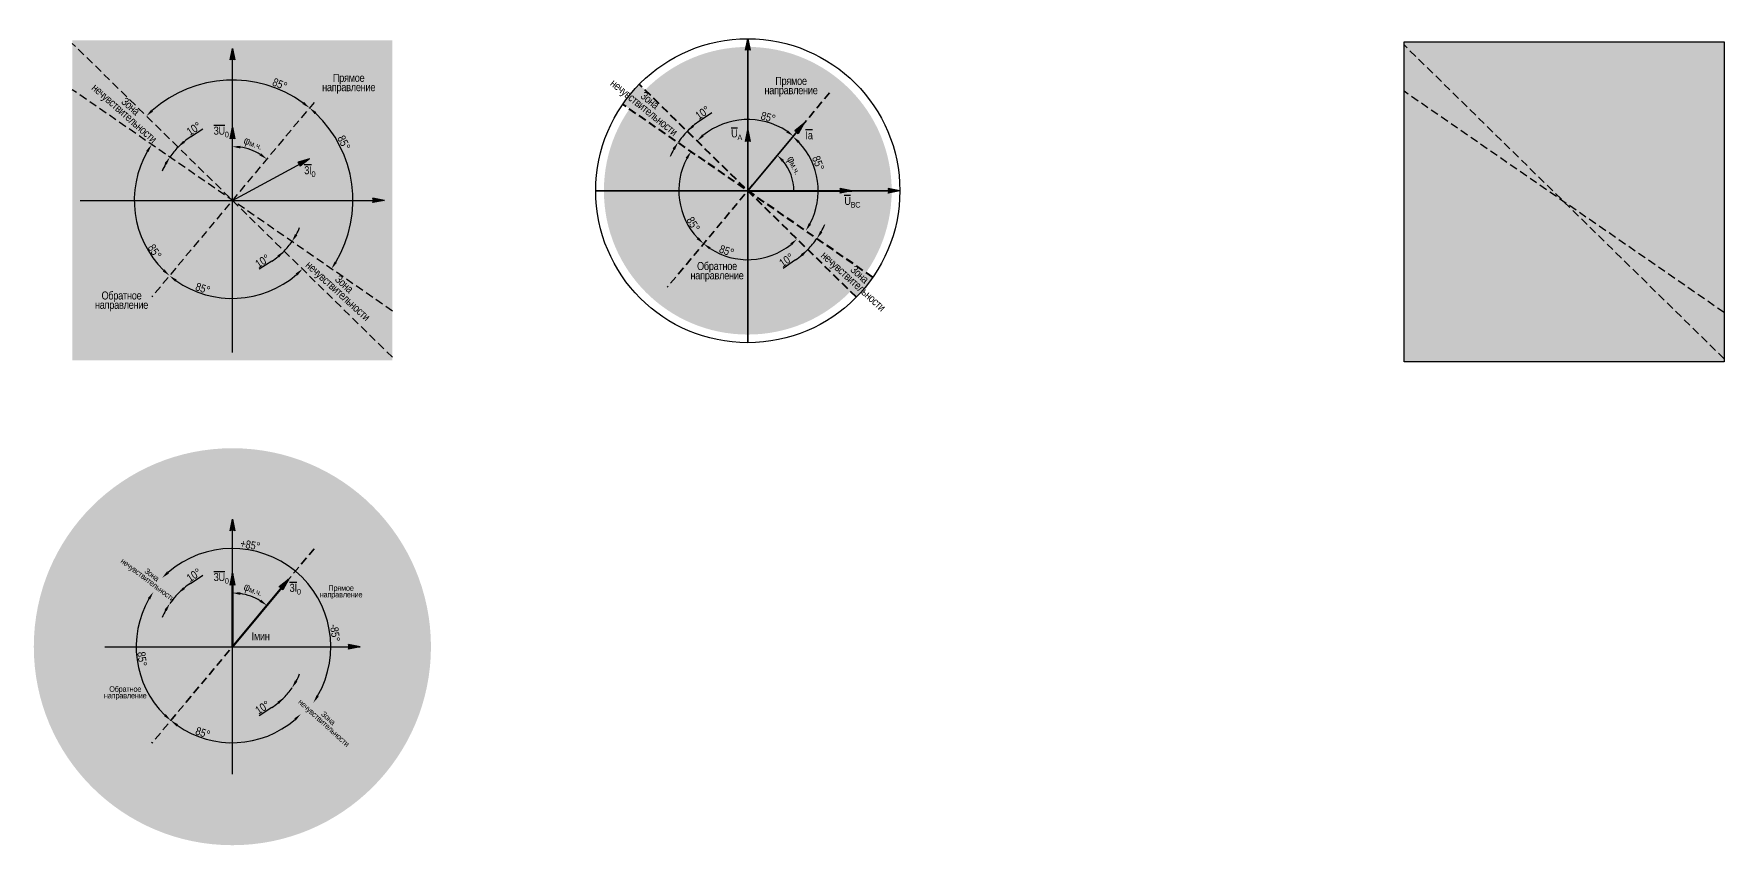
# Model space of a CAD drawing. Header units: millimetres. Extents: x -57 to 2715, y -449 to 291.
# Drawn here: x 1659 to 2715, y -449 to 58 of the extents above; entities that cross this region are included whole.
import ezdxf

# ---------------------------------------------------------------- set-up
doc = ezdxf.new("R2010")
doc.units = ezdxf.units.MM
doc.linetypes.add('штриховая2', pattern=[0.375, 0.25, -0.125])
doc.layers.add('TEXT', color=7, linetype='Continuous', lineweight=25)
doc.styles.add('2.5_Gost_RD', font='ARIALN.TTF', dxfattribs={"height": 2.5})
doc.styles.add('3.5_Gost_RD', font='ARIALN.TTF', dxfattribs={"height": 3.5})
doc.styles.add('5.0_Gost_RD', font='ARIALN.TTF', dxfattribs={"height": 5})
doc.dimstyles.new('Gost_RD_1-1000', dxfattribs={"dimtxt": 2.5, "dimasz": 2.5, "dimexe": 1.25, "dimexo": 0, "dimtad": 1, "dimdec": 0, "dimlfac": 1000, "dimtxsty": '2.5_Gost_RD', "dimblk": 'OBLIQUE', "dimcen": 2.5, "dimadec": 0, "dimazin": 0, "dimtfac": 1, "dimtdec": 0, "dimtmove": 0, "dimatfit": 3, "dimfxl": 1, "dimarcsym": 0})

# ---------------------------------------------------------------- blocks, each defined once
blk = doc.blocks.new('*D96')
at = {"color": 0, "lineweight": -2, "ltscale": 100, "transparency": 16777216}
blk.add_arc((1783, -46), 75.2, 53.9767, 131.7416, dxfattribs=at)
at = {"color": 0, "ltscale": 100, "transparency": 16777216}
for points in [[(1733.5, 9.5), (1732.3, 10.7), (1729.3, 6.7)], [(1827.8, 15.5), (1826.7, 14.2), (1831.2, 11.8)]]:
    blk.add_solid(points, dxfattribs=at)
at = {"layer": 'Defpoints', "color": 0, "ltscale": 100, "transparency": 16777216}
for p in [(1683, 52.1), (1760.9, 25.9), (1834.1, 15.2), (1732.7, -106.3), (1883, -144.1)]:
    blk.add_point(p, dxfattribs=at)
at = {"color": 0, "ltscale": 100, "transparency": 16777216, "insert": (1812.7, 26.6), "char_height": 5, "attachment_point": 5, "rotation": 337.7838, "style": '5.0_Gost_RD'}
blk.add_mtext('85°', dxfattribs=at)
blk = doc.blocks.new('*D97')
at = {"color": 0, "lineweight": -2, "ltscale": 100, "transparency": 16777216}
blk.add_arc((1783, -46), 75.3, 329.1335, 46.3642, dxfattribs=at)
at = {"color": 0, "ltscale": 100, "transparency": 16777216}
for points in [[(1834.4, 7.9), (1835.5, 9.1), (1831.2, 11.8)], [(1848.3, -85.1), (1846.9, -84.2), (1844.9, -88.8)]]:
    blk.add_solid(points, dxfattribs=at)
at = {"layer": 'Defpoints', "color": 0, "ltscale": 100, "transparency": 16777216}
for p in [(1683, 23.2), (1834.1, 15.2), (1857.8, -54.4), (1732.7, -106.3), (1883, -115.2)]:
    blk.add_point(p, dxfattribs=at)
at = {"color": 0, "ltscale": 100, "transparency": 16777216, "insert": (1852.7, -10), "char_height": 5, "attachment_point": 5, "rotation": 297.3291, "style": '5.0_Gost_RD'}
blk.add_mtext('85°', dxfattribs=at)
blk = doc.blocks.new('*D98')
at = {"color": 0, "lineweight": -2, "ltscale": 100, "transparency": 16777216}
blk.add_line((1807.6, -84), (1799.7, -89.1), dxfattribs=at)
for start, end in [(331.6594, 337.9898), (315.5498, 325.329), (302.8695, 315.5498), (302.889, 309.2194)]:
    blk.add_arc((1783, -46), 45.3, start, end, dxfattribs=at)
at = {"color": 0, "ltscale": 100, "transparency": 16777216}
for points in [[(1823.6, -67.9), (1822.1, -67.1), (1820.2, -71.8)], [(1811.1, -80.5), (1812.2, -81.7), (1815.3, -77.7)]]:
    blk.add_solid(points, dxfattribs=at)
at = {"layer": 'Defpoints', "color": 0, "ltscale": 100, "transparency": 16777216}
for p in [(1683, 52.1), (1683, 23.2), (1818.7, -73.8), (1883, -115.2), (1883, -144.1)]:
    blk.add_point(p, dxfattribs=at)
at = {"color": 0, "ltscale": 100, "transparency": 16777216, "insert": (1801.9, -83.9), "char_height": 5, "attachment_point": 5, "rotation": 32.8695, "style": '5.0_Gost_RD'}
blk.add_mtext('10°', dxfattribs=at)
blk = doc.blocks.new('*D99')
at = {"color": 0, "lineweight": -2, "ltscale": 100, "transparency": 16777216}
blk.add_line((1756.8, -6.4), (1764.6, -1.2), dxfattribs=at)
for start, end in [(123.4617, 135.5498), (123.4785, 129.5141), (135.5498, 145.329), (151.3646, 157.4003)]:
    blk.add_arc((1783, -46), 47.5, start, end, dxfattribs=at)
at = {"color": 0, "ltscale": 100, "transparency": 16777216}
for points in [[(1753.3, -10), (1752.2, -8.8), (1749.1, -12.7)], [(1740.6, -22.8), (1742, -23.7), (1743.9, -19)]]:
    blk.add_solid(points, dxfattribs=at)
at = {"layer": 'Defpoints', "color": 0, "ltscale": 100, "transparency": 16777216}
for p in [(1683, 52.1), (1683, 23.2), (1745.5, -16.8), (1883, -115.2), (1883, -144.1)]:
    blk.add_point(p, dxfattribs=at)
at = {"color": 0, "ltscale": 100, "transparency": 16777216, "insert": (1759, -1.2), "char_height": 5, "attachment_point": 5, "rotation": 33.4617, "style": '5.0_Gost_RD'}
blk.add_mtext('10°', dxfattribs=at)
blk = doc.blocks.new('*D100')
at = {"color": 0, "lineweight": -2, "ltscale": 100, "transparency": 16777216}
blk.add_arc((1783, -46), 61.3, 150.0013, 225.4963, dxfattribs=at)
at = {"color": 0, "ltscale": 100, "transparency": 16777216}
for points in [[(1729.2, -14.9), (1730.6, -15.8), (1732.6, -11.1)], [(1740.6, -89.1), (1739.5, -90.4), (1743.7, -93.1)]]:
    blk.add_solid(points, dxfattribs=at)
at = {"layer": 'Defpoints', "color": 0, "ltscale": 100, "transparency": 16777216}
for p in [(1683, 23.2), (1834.1, 15.2), (1722.1, -39.2), (1732.7, -106.3), (1883, -115.2)]:
    blk.add_point(p, dxfattribs=at)
at = {"color": 0, "ltscale": 100, "transparency": 16777216, "insert": (1734.5, -78), "char_height": 5, "attachment_point": 5, "rotation": 303.4223, "style": '5.0_Gost_RD'}
blk.add_mtext('85°', dxfattribs=at)
blk = doc.blocks.new('*D101')
at = {"color": 0, "lineweight": -2, "ltscale": 100, "transparency": 16777216}
blk.add_arc((1783, -46), 61.3, 234.8439, 310.8745, dxfattribs=at)
at = {"color": 0, "ltscale": 100, "transparency": 16777216}
for points in [[(1747.2, -96.8), (1748.2, -95.5), (1743.7, -93.1)], [(1822.5, -91.7), (1823.7, -93), (1826.8, -88.9)]]:
    blk.add_solid(points, dxfattribs=at)
at = {"layer": 'Defpoints', "color": 0, "ltscale": 100, "transparency": 16777216}
for p in [(1683, 52.1), (1834.1, 15.2), (1801, -104.6), (1732.7, -106.3), (1883, -144.1)]:
    blk.add_point(p, dxfattribs=at)
at = {"color": 0, "ltscale": 100, "transparency": 16777216, "insert": (1764.6, -101.1), "char_height": 5, "attachment_point": 5, "rotation": 341.5612, "style": '5.0_Gost_RD'}
blk.add_mtext('85°', dxfattribs=at)
blk = doc.blocks.new('*D102')
at = {"color": 0, "lineweight": -2, "ltscale": 100, "transparency": 16777216}
blk.add_arc((1783, -46), 33.6, 58.6932, 81.4754, dxfattribs=at)
at = {"color": 0, "ltscale": 100, "transparency": 16777216}
for points in [[(1787.9, -13.6), (1788, -11.9), (1783, -12.4)], [(1801, -16.6), (1800, -17.9), (1804.5, -20.2)]]:
    blk.add_solid(points, dxfattribs=at)
at = {"layer": 'Defpoints', "color": 0, "ltscale": 100, "transparency": 16777216}
for p in [(1834.1, 15.2), (1783, -0.3), (1798, -15.9), (1783, -46), (1732.7, -106.3)]:
    blk.add_point(p, dxfattribs=at)
at = {"color": 0, "ltscale": 100, "transparency": 16777216, "insert": (1795.8, -10.8), "char_height": 5, "attachment_point": 5, "rotation": 340.0843, "style": '5.0_Gost_RD'}
blk.add_mtext('φ{\\H0.7x;\\S^ м.ч.;}', dxfattribs=at)
blk = doc.blocks.new('*D110')
at = {"color": 0, "lineweight": -2, "ltscale": 100, "transparency": 16777216}
blk.add_arc((2105, -40), 28.8, 360, 40.2167, dxfattribs=at)
at = {"color": 0, "ltscale": 100, "transparency": 16777216}
blk.add_solid([(2126.4, -22), (2127.6, -20.8), (2123.5, -17.9)], dxfattribs=at)
at = {"layer": 'Defpoints', "color": 0, "ltscale": 100, "transparency": 16777216}
for p in [(2156.1, 21.2), (2010, -40), (2132.6, -31.7), (2195, -40), (2054.7, -100.3)]:
    blk.add_point(p, dxfattribs=at)
at = {"color": 0, "lineweight": 50, "ltscale": 100, "transparency": 16777216, "insert": (2133.6, -24.3), "char_height": 5, "width": 3.312, "attachment_point": 5, "rotation": 298.6806, "style": '5.0_Gost_RD'}
blk.add_mtext('φ{\\H0.7x;\\S^ м.ч.;}', dxfattribs=at)
blk = doc.blocks.new('_None')
blk = doc.blocks.new('*D111')
at = {"color": 0, "lineweight": -2, "ltscale": 100, "transparency": 16777216}
blk.add_arc((2105, -40), 44.5, 56.6153, 129.1031, dxfattribs=at)
at = {"color": 0, "ltscale": 100, "transparency": 16777216}
for points in [[(2077.5, -6.1), (2076.4, -4.9), (2073.3, -8.9)], [(2130, -2.2), (2129, -3.5), (2133.5, -5.9)]]:
    blk.add_solid(points, dxfattribs=at)
at = {"layer": 'Defpoints', "color": 0, "ltscale": 100, "transparency": 16777216}
for p in [(2005, 58.1), (2156.1, 21.2), (2091.9, 2.5), (2054.7, -100.3), (2205, -138.1)]:
    blk.add_point(p, dxfattribs=at)
at = {"color": 0, "ltscale": 100, "transparency": 16777216, "insert": (2117.8, 5.9), "char_height": 5, "attachment_point": 5, "rotation": 344.3858, "style": '5.0_Gost_RD'}
blk.add_mtext('85°', dxfattribs=at)
blk = doc.blocks.new('*D112')
at = {"color": 0, "lineweight": -2, "ltscale": 100, "transparency": 16777216}
blk.add_arc((2105, -40), 44, 331.8417, 43.6559, dxfattribs=at)
at = {"color": 0, "ltscale": 100, "transparency": 16777216}
for points in [[(2136.3, -10.2), (2137.4, -9), (2133.2, -6.2)], [(2144.5, -61.2), (2143.1, -60.3), (2141.2, -65)]]:
    blk.add_solid(points, dxfattribs=at)
at = {"layer": 'Defpoints', "color": 0, "ltscale": 100, "transparency": 16777216}
for p in [(2005, 29.2), (2156.1, 21.2), (2148.7, -44.9), (2054.7, -100.3), (2205, -109.2)]:
    blk.add_point(p, dxfattribs=at)
at = {"color": 0, "ltscale": 100, "transparency": 16777216, "insert": (2149, -22.8), "char_height": 5, "attachment_point": 5, "rotation": 291.3179, "style": '5.0_Gost_RD'}
blk.add_mtext('85°', dxfattribs=at)
blk = doc.blocks.new('*D113')
at = {"color": 0, "lineweight": -2, "ltscale": 100, "transparency": 16777216}
blk.add_line((2134.9, -83.2), (2127.2, -88.5), dxfattribs=at)
for start, end in [(330.7834, 336.2378), (315.5498, 325.329), (304.6286, 315.5498), (304.641, 310.0954)]:
    blk.add_arc((2105, -40), 52.5, start, end, dxfattribs=at)
at = {"color": 0, "ltscale": 100, "transparency": 16777216}
for points in [[(2151.6, -66.1), (2150.2, -65.2), (2148.2, -69.9)], [(2138.3, -79.6), (2139.4, -80.8), (2142.5, -76.8)]]:
    blk.add_solid(points, dxfattribs=at)
at = {"layer": 'Defpoints', "color": 0, "ltscale": 100, "transparency": 16777216}
for p in [(2005, 58.1), (2005, 29.2), (2146.4, -72.3), (2205, -109.2), (2205, -138.1)]:
    blk.add_point(p, dxfattribs=at)
at = {"color": 0, "ltscale": 100, "transparency": 16777216, "insert": (2129.2, -83.3), "char_height": 5, "attachment_point": 5, "rotation": 34.6286, "style": '5.0_Gost_RD'}
blk.add_mtext('10°', dxfattribs=at)
blk = doc.blocks.new('*D114')
at = {"color": 0, "lineweight": -2, "ltscale": 100, "transparency": 16777216}
blk.add_arc((2105, -40), 43.1, 151.9724, 223.5252, dxfattribs=at)
at = {"color": 0, "ltscale": 100, "transparency": 16777216}
for points in [[(2066.2, -19.3), (2067.6, -20.2), (2069.5, -15.5)], [(2074.3, -69.1), (2073.1, -70.3), (2077.4, -73.1)]]:
    blk.add_solid(points, dxfattribs=at)
at = {"layer": 'Defpoints', "color": 0, "ltscale": 100, "transparency": 16777216}
for p in [(2005, 29.2), (2156.1, 21.2), (2062.1, -35.2), (2054.7, -100.3), (2205, -109.2)]:
    blk.add_point(p, dxfattribs=at)
at = {"color": 0, "ltscale": 100, "transparency": 16777216, "insert": (2070.9, -60.9), "char_height": 5, "attachment_point": 5, "rotation": 301.4454, "style": '5.0_Gost_RD'}
blk.add_mtext('85°', dxfattribs=at)
blk = doc.blocks.new('*D115')
at = {"color": 0, "lineweight": -2, "ltscale": 100, "transparency": 16777216}
blk.add_arc((2105, -40), 43.1, 236.826, 308.8923, dxfattribs=at)
at = {"color": 0, "ltscale": 100, "transparency": 16777216}
for points in [[(2080.9, -76.7), (2081.9, -75.4), (2077.4, -73.1)], [(2131.5, -72.9), (2132.6, -74.1), (2135.7, -70.2)]]:
    blk.add_solid(points, dxfattribs=at)
at = {"layer": 'Defpoints', "color": 0, "ltscale": 100, "transparency": 16777216}
for p in [(2005, 58.1), (2156.1, 21.2), (2117.7, -81.2), (2054.7, -100.3), (2205, -138.1)]:
    blk.add_point(p, dxfattribs=at)
at = {"color": 0, "ltscale": 100, "transparency": 16777216, "insert": (2091.8, -77.6), "char_height": 5, "attachment_point": 5, "rotation": 340.6543, "style": '5.0_Gost_RD'}
blk.add_mtext('85°', dxfattribs=at)
blk = doc.blocks.new('*D116')
at = {"color": 0, "lineweight": -2, "ltscale": 100, "transparency": 16777216}
blk.add_line((2074.8, 3.6), (2082.5, 8.9), dxfattribs=at)
for start, end in [(124.7251, 135.5498), (124.7371, 130.1434), (135.5498, 145.329), (150.7353, 156.1416)]:
    blk.add_arc((2105, -40), 53, start, end, dxfattribs=at)
at = {"color": 0, "ltscale": 100, "transparency": 16777216}
for points in [[(2071.4, -0.1), (2070.3, 1.1), (2067.2, -2.9)], [(2058, -13.6), (2059.5, -14.5), (2061.4, -9.8)]]:
    blk.add_solid(points, dxfattribs=at)
at = {"layer": 'Defpoints', "color": 0, "ltscale": 100, "transparency": 16777216}
for p in [(2005, 58.1), (2005, 29.2), (2063.2, -7.4), (2205, -109.2), (2205, -138.1)]:
    blk.add_point(p, dxfattribs=at)
at = {"color": 0, "ltscale": 100, "transparency": 16777216, "insert": (2076.8, 8.8), "char_height": 5, "attachment_point": 5, "rotation": 34.7251, "style": '5.0_Gost_RD'}
blk.add_mtext('10°', dxfattribs=at)
blk = doc.blocks.new('*D117')
at = {"color": 0, "lineweight": -2, "ltscale": 100, "transparency": 16777216}
blk.add_arc((1783, -325), 61.4, 50.1686, 130.8859, dxfattribs=at)
at = {"color": 0, "ltscale": 100, "transparency": 16777216}
blk.add_solid([(1743.4, -279.2), (1742.2, -277.9), (1739.1, -282)], dxfattribs=at)
at = {"layer": 'Defpoints', "color": 0, "ltscale": 100, "transparency": 16777216}
for p in [(1683, -226.9), (1834.1, -263.8), (1764.9, -266.3), (1732.7, -385.3), (1883, -423.1)]:
    blk.add_point(p, dxfattribs=at)
at = {"color": 0, "ltscale": 100, "transparency": 16777216, "insert": (1794.2, -261.4), "char_height": 5, "attachment_point": 5, "rotation": 349.9931, "style": '5.0_Gost_RD'}
blk.add_mtext('+85°', dxfattribs=at)
blk = doc.blocks.new('*D118')
at = {"color": 0, "lineweight": -2, "ltscale": 100, "transparency": 16777216}
blk.add_arc((1783, -325), 61.5, 329.9876, 50.1686, dxfattribs=at)
at = {"color": 0, "ltscale": 100, "transparency": 16777216}
blk.add_solid([(1837, -356.2), (1835.6, -355.3), (1833.6, -360)], dxfattribs=at)
at = {"layer": 'Defpoints', "color": 0, "ltscale": 100, "transparency": 16777216}
for p in [(1683, -255.8), (1834.1, -263.8), (1844.1, -331.8), (1732.7, -385.3), (1883, -394.2)]:
    blk.add_point(p, dxfattribs=at)
at = {"color": 0, "ltscale": 100, "transparency": 16777216, "insert": (1847.1, -316.3), "char_height": 5, "attachment_point": 5, "rotation": 277.7488, "style": '5.0_Gost_RD'}
blk.add_mtext('-85°', dxfattribs=at)
blk = doc.blocks.new('*D119')
at = {"color": 0, "lineweight": -2, "ltscale": 100, "transparency": 16777216}
blk.add_line((1807.6, -363), (1799.7, -368.1), dxfattribs=at)
for start, end in [(331.6594, 337.9898), (302.8695, 315.5498), (315.5498, 325.329), (302.889, 309.2194)]:
    blk.add_arc((1783, -325), 45.3, start, end, dxfattribs=at)
at = {"color": 0, "ltscale": 100, "transparency": 16777216}
for points in [[(1823.6, -346.9), (1822.1, -346.1), (1820.2, -350.8)], [(1811.1, -359.5), (1812.2, -360.7), (1815.3, -356.7)]]:
    blk.add_solid(points, dxfattribs=at)
at = {"layer": 'Defpoints', "color": 0, "ltscale": 100, "transparency": 16777216}
for p in [(1683, -226.9), (1683, -255.8), (1818.7, -352.8), (1883, -394.2), (1883, -423.1)]:
    blk.add_point(p, dxfattribs=at)
at = {"color": 0, "ltscale": 100, "transparency": 16777216, "insert": (1801.9, -362.9), "char_height": 5, "attachment_point": 5, "rotation": 32.8695, "style": '5.0_Gost_RD'}
blk.add_mtext('10°', dxfattribs=at)
blk = doc.blocks.new('*D120')
at = {"color": 0, "lineweight": -2, "ltscale": 100, "transparency": 16777216}
blk.add_line((1756.8, -285.4), (1764.6, -280.2), dxfattribs=at)
for start, end in [(135.5498, 145.329), (123.4617, 135.5498), (123.4785, 129.5141), (151.3646, 157.4003)]:
    blk.add_arc((1783, -325), 47.5, start, end, dxfattribs=at)
at = {"color": 0, "ltscale": 100, "transparency": 16777216}
for points in [[(1753.3, -289), (1752.2, -287.8), (1749.1, -291.7)], [(1740.6, -301.8), (1742, -302.7), (1743.9, -298)]]:
    blk.add_solid(points, dxfattribs=at)
at = {"layer": 'Defpoints', "color": 0, "ltscale": 100, "transparency": 16777216}
for p in [(1683, -226.9), (1683, -255.8), (1745.5, -295.8), (1883, -394.2), (1883, -423.1)]:
    blk.add_point(p, dxfattribs=at)
at = {"color": 0, "ltscale": 100, "transparency": 16777216, "insert": (1759, -280.2), "char_height": 5, "attachment_point": 5, "rotation": 33.4617, "style": '5.0_Gost_RD'}
blk.add_mtext('10°', dxfattribs=at)
blk = doc.blocks.new('*D121')
at = {"color": 0, "lineweight": -2, "ltscale": 100, "transparency": 16777216}
blk.add_arc((1783, -325), 60.1, 150.0999, 225.3977, dxfattribs=at)
at = {"color": 0, "ltscale": 100, "transparency": 16777216}
for points in [[(1730.2, -294.6), (1731.6, -295.5), (1733.6, -290.8)], [(1741.4, -367.1), (1740.3, -368.4), (1744.5, -371.1)]]:
    blk.add_solid(points, dxfattribs=at)
at = {"layer": 'Defpoints', "color": 0, "ltscale": 100, "transparency": 16777216}
for p in [(1683, -255.8), (1834.1, -263.8), (1723.3, -318.3), (1732.7, -385.3), (1883, -394.2)]:
    blk.add_point(p, dxfattribs=at)
at = {"color": 0, "ltscale": 100, "transparency": 16777216, "insert": (1726.6, -332.7), "char_height": 5, "attachment_point": 5, "rotation": 277.7488, "style": '5.0_Gost_RD'}
blk.add_mtext('85°', dxfattribs=at)
blk = doc.blocks.new('*D122')
at = {"color": 0, "lineweight": -2, "ltscale": 100, "transparency": 16777216}
blk.add_arc((1783, -325), 60, 234.9452, 310.7731, dxfattribs=at)
at = {"color": 0, "ltscale": 100, "transparency": 16777216}
for points in [[(1821.6, -369.8), (1822.7, -371), (1825.8, -367)], [(1748, -374.8), (1749, -373.4), (1744.6, -371.1)]]:
    blk.add_solid(points, dxfattribs=at)
at = {"layer": 'Defpoints', "color": 0, "ltscale": 100, "transparency": 16777216}
for p in [(1683, -226.9), (1834.1, -263.8), (1732.7, -385.3), (1800.6, -382.3), (1883, -423.1)]:
    blk.add_point(p, dxfattribs=at)
at = {"color": 0, "ltscale": 100, "transparency": 16777216, "insert": (1764.6, -378.8), "char_height": 5, "attachment_point": 5, "rotation": 341.1468, "style": '5.0_Gost_RD'}
blk.add_mtext('85°', dxfattribs=at)
blk = doc.blocks.new('*D123')
at = {"color": 0, "lineweight": -2, "ltscale": 100, "transparency": 16777216}
blk.add_arc((1783, -325), 33.6, 58.6932, 81.4754, dxfattribs=at)
at = {"color": 0, "ltscale": 100, "transparency": 16777216}
for points in [[(1787.9, -292.6), (1788, -290.9), (1783, -291.4)], [(1801, -295.6), (1800, -296.9), (1804.5, -299.2)]]:
    blk.add_solid(points, dxfattribs=at)
at = {"layer": 'Defpoints', "color": 0, "ltscale": 100, "transparency": 16777216}
for p in [(1834.1, -263.8), (1783, -279.3), (1798, -294.9), (1783, -325), (1732.7, -385.3)]:
    blk.add_point(p, dxfattribs=at)
at = {"color": 0, "ltscale": 100, "transparency": 16777216, "insert": (1795.8, -289.8), "char_height": 5, "attachment_point": 5, "rotation": 340.0843, "style": '5.0_Gost_RD'}
blk.add_mtext('φ{\\H0.7x;\\S^ м.ч.;}', dxfattribs=at)

msp = doc.modelspace()

# ---------------------------------------------------------------- hatches: boundary and pattern name
at = {"ltscale": 100, "true_color": 0xef8637, "transparency": 33554508}
h = msp.add_hatch(color=30, dxfattribs=at)
h.dxf.hatch_style = 1
h.paths.add_polyline_path([(1883, 54), (1683, 54), (1683, 52.0992), (1783, -46), (1883, -115.1684)])
at = {"ltscale": 100, "transparency": 33554687}
h = msp.add_hatch(color=256, dxfattribs=at)
h.dxf.hatch_style = 1
h.paths.add_polyline_path([(2105, 55), (2103.5578, 47.7889, -0.219223594), (2106.4422, 47.7889)])
at = {"ltscale": 100, "true_color": 0xef8637, "transparency": 33554508}
h = msp.add_hatch(color=30, dxfattribs=at)
h.dxf.hatch_style = 1
h.paths.add_polyline_path([(2715, 53), (2515, 53), (2515, 51.0992), (2615, -47), (2715, -116.1684)])
at = {"ltscale": 100, "true_color": 0x908f8f, "transparency": 33554508}
h = msp.add_hatch(color=252, dxfattribs=at)
h.dxf.hatch_style = 1
h.paths.add_polyline_path([(1683, 52.0992), (1683, 23.1684), (1783, -46)])
h.paths.add_polyline_path([(1783, -46), (1883, -144.0992), (1883, -115.1684)])
at = {"ltscale": 100, "transparency": 33554687}
h = msp.add_hatch(color=256, dxfattribs=at)
h.dxf.hatch_style = 1
h.paths.add_polyline_path([(1783, 49), (1781.5578, 41.7889, -0.219223594), (1784.4422, 41.7889)])
h = msp.add_hatch(color=256, dxfattribs=at)
h.set_gradient(color1=(255, 255, 255), color2=(239, 134, 55), name='SPHERICAL')
h.paths.add_polyline_path([(2194.8888, -40, 1), (2015.1112, -40, 1)])
at = {"ltscale": 100, "true_color": 0x908f8f, "transparency": 33554508}
h = msp.add_hatch(color=252, dxfattribs=at)
h.dxf.hatch_style = 1
h.paths.add_polyline_path([(2515, 51.0992), (2515, 22.1684), (2615, -47)])
h.paths.add_polyline_path([(2615, -47), (2715, -145.0992), (2715, -116.1684)])
at = {"ltscale": 100, "true_color": 0x15498c, "transparency": 33554508}
h = msp.add_hatch(color=154, dxfattribs=at)
h.dxf.hatch_style = 1
h.paths.add_polyline_path([(1783, -46), (1683, 23.1684), (1683, -146), (1883, -146), (1883, -144.0992)])
at = {"ltscale": 100, "true_color": 0xffffff}
h = msp.add_hatch(color=7, dxfattribs=at)
h.dxf.hatch_style = 1
h.paths.add_polyline_path([(2037.1834, 26.5275, 0.042695987), (2026.8689, 14.042), (2105, -40)])
h.paths.add_polyline_path([(2105, -40), (2172.8166, -106.5275, 0.042695987), (2183.1311, -94.042)])
at = {"ltscale": 100, "true_color": 0x15498c, "transparency": 33554508}
h = msp.add_hatch(color=154, dxfattribs=at)
h.dxf.hatch_style = 1
h.paths.add_polyline_path([(2615, -47), (2515, 22.1684), (2515, -147), (2715, -147), (2715, -145.0992)])
at = {"ltscale": 100, "transparency": 33554687}
h = msp.add_hatch(color=256, dxfattribs=at)
h.dxf.hatch_style = 1
h.paths.add_polyline_path([(2140.0038, 1.9661), (2134.2841, -2.6562, -0.219223594), (2136.5018, -4.5005)])
h = msp.add_hatch(color=256, dxfattribs=at)
h.dxf.hatch_style = 1
h.paths.add_polyline_path([(1783, -0.295), (1781.5578, -7.5061, -0.219223594), (1784.4422, -7.5061)])
h = msp.add_hatch(color=256, dxfattribs=at)
h.dxf.hatch_style = 1
h.paths.add_polyline_path([(2105, -2), (2103.5578, -9.2111, -0.219223594), (2106.4422, -9.2111)])
h = msp.add_hatch(color=256, dxfattribs=at)
h.dxf.hatch_style = 1
h.paths.add_polyline_path([(1831.0834, -20.0308), (1824.0564, -22.1989, -0.219223594), (1825.4308, -24.7348)])
h = msp.add_hatch(color=256, dxfattribs=at)
h.dxf.hatch_style = 1
h.paths.add_polyline_path([(2169.9296, -40), (2162.7185, -38.5578, -0.219223594), (2162.7185, -41.4422)])
h = msp.add_hatch(color=256, dxfattribs=at)
h.dxf.hatch_style = 1
h.paths.add_polyline_path([(2200, -40), (2192.7889, -38.5578, -0.219223594), (2192.7889, -41.4422)])
h = msp.add_hatch(color=256, dxfattribs=at)
h.dxf.hatch_style = 1
h.paths.add_polyline_path([(1878, -46), (1870.7889, -44.5578, -0.219223594), (1870.7889, -47.4422)])
at = {"ltscale": 100, "true_color": 0xffffff}
h = msp.add_hatch(color=7, dxfattribs=at)
h.dxf.hatch_style = 1
h.paths.add_polyline_path([(1658.9415, -325, 1), (1907.0585, -325, 1)])
h.paths.add_polyline_path([(1862.7339, -325, -1), (1703.2661, -325, -1)], flags=16)
at = {"ltscale": 100, "transparency": 33554687}
h = msp.add_hatch(color=256, dxfattribs=at)
h.set_gradient(color1=(255, 255, 255), color2=(245, 184, 137), name='SPHERICAL')
edge = h.paths.add_edge_path()
edge.add_arc((1783, -325), 81.0123, 0, 360)
h = msp.add_hatch(color=256, dxfattribs=at)
h.dxf.hatch_style = 1
h.paths.add_polyline_path([(1783, -245.2661), (1781.5578, -252.4772, -0.219223594), (1784.4422, -252.4772)])
at = {"ltscale": 100, "true_color": 0xffffff}
h = msp.add_hatch(color=7, dxfattribs=at)
h.dxf.hatch_style = 1
h.paths.add_polyline_path([(1715.1834, -258.4725, 0.042695987), (1704.8689, -270.958), (1783, -325)])
h.paths.add_polyline_path([(1783, -325), (1850.8166, -391.5275, 0.042695987), (1861.1311, -379.042)])
at = {"ltscale": 100, "transparency": 33554687}
h = msp.add_hatch(color=256, dxfattribs=at)
h.dxf.hatch_style = 1
h.paths.add_polyline_path([(1783, -279.295), (1781.5578, -286.5061, -0.219223594), (1784.4422, -286.5061)])
h = msp.add_hatch(color=256, dxfattribs=at)
h.dxf.hatch_style = 1
h.paths.add_polyline_path([(1812.2743, -287.6485, -0.219223594), (1814.4925, -289.4923), (1817.9928, -283.0248)])
at = {"ltscale": 100, "true_color": 0xffffff}
h = msp.add_hatch(color=7, dxfattribs=at)
h.dxf.hatch_style = 1
edge = h.paths.add_edge_path()
edge.add_arc((1783, -325), 6.9396, 0, 360)
at = {"ltscale": 100, "transparency": 33554687}
h = msp.add_hatch(color=256, dxfattribs=at)
h.dxf.hatch_style = 1
h.paths.add_polyline_path([(1862.7339, -325), (1855.5228, -323.5578, -0.219223594), (1855.5228, -326.4422)])

# ---------------------------------------------------------------- linework, layer by layer
at = {"ltscale": 100}
for p, q in [((2105, 55), (2103.5578, 47.7889)), ((2103.5578, 47.7889), (2105, 55)), ((2105, 55), (2106.4422, 47.7889)), ((1783, 49), (1781.5578, 41.7889)), ((1781.5578, 41.7889), (1783, 49)), ((1783, 49), (1784.4422, 41.7889)), ((1783, -141), (1783, 45)), ((2140.0038, 1.9661), (2134.2841, -2.6562)), ((2134.2841, -2.6562), (2140.0038, 1.9661)), ((2140.0038, 1.9661), (2136.5018, -4.5005)), ((1783, -0.295), (1781.5578, -7.5061)), ((1781.5578, -7.5061), (1783, -0.295)), ((1783, -0.295), (1784.4422, -7.5061)), ((2105, -2), (2103.5578, -9.2111)), ((2103.5578, -9.2111), (2105, -2)), ((2105, -2), (2106.4422, -9.2111)), ((1831.0834, -20.0308), (1824.0564, -22.1989)), ((1824.0564, -22.1989), (1831.0834, -20.0308)), ((1831.0834, -20.0308), (1825.4308, -24.7348)), ((2169.9296, -40), (2162.7185, -38.5578)), ((2162.7185, -38.5578), (2169.9296, -40)), ((2169.9296, -40), (2162.7185, -41.4422)), ((2200, -40), (2192.7889, -38.5578)), ((2192.7889, -38.5578), (2200, -40)), ((2200, -40), (2192.7889, -41.4422)), ((1688, -46), (1873, -46)), ((1878, -46), (1870.7889, -44.5578)), ((1870.7889, -44.5578), (1878, -46)), ((1878, -46), (1870.7889, -47.4422)), ((1783, -245.2661), (1781.5578, -252.4772)), ((1781.5578, -252.4772), (1783, -245.2661)), ((1783, -245.2661), (1784.4422, -252.4772)), ((1783, -279.295), (1781.5578, -286.5061)), ((1781.5578, -286.5061), (1783, -279.295)), ((1783, -279.295), (1784.4422, -286.5061)), ((1817.9928, -283.0248), (1812.2743, -287.6485)), ((1812.2743, -287.6485), (1817.9928, -283.0248)), ((1817.9928, -283.0248), (1814.4925, -289.4923)), ((1783, -325), (1790.5938, -315.8909)), ((1862.7339, -325), (1855.5228, -323.5578)), ((1855.5228, -323.5578), (1862.7339, -325)), ((1862.7339, -325), (1855.5228, -326.4422))]:
    msp.add_line(p, q, dxfattribs=at)
at = {"linetype": 'штриховая2', "ltscale": 20}
for p, q in [((1883, -144.0992), (1683, 52.0992)), ((2715, -145.0992), (2515, 51.0992)), ((1883, -115.1684), (1683, 23.1684)), ((2715, -116.1684), (2515, 22.1684))]:
    msp.add_line(p, q, dxfattribs=at)
at = {"lineweight": 35, "ltscale": 100}
for p, q in [((2105, -135), (2105, 51)), ((2105, -40), (2140.0038, 1.9661)), ((2105, -40), (2105, -2)), ((2010, -40), (2195, -40))]:
    msp.add_line(p, q, dxfattribs=at)
at = {"linetype": 'штриховая2', "lineweight": 40, "ltscale": 20}
for p, q in [((2172.8166, -106.5275), (2037.1834, 26.5275)), ((2183.1311, -94.042), (2026.8689, 14.042))]:
    msp.add_line(p, q, dxfattribs=at)
at = {"linetype": 'штриховая2', "lineweight": 35, "ltscale": 20}
for p, q in [((2156.072, 21.2303), (2054.6637, -100.3483)), ((1834.072, -263.7697), (1732.6637, -385.3483))]:
    msp.add_line(p, q, dxfattribs=at)
at = {"linetype": 'штриховая2', "lineweight": 25, "ltscale": 20}
msp.add_line((1834.072, 15.2303), (1732.6637, -106.3483), dxfattribs=at)
at = {"lineweight": 30, "ltscale": 100}
for p, q in [((1783, -46), (1783, -0.295)), ((1783, -46), (1831.0834, -20.0308)), ((1783, -404.7339), (1783, -245.2661)), ((1703.2661, -325), (1862.7339, -325))]:
    msp.add_line(p, q, dxfattribs=at)
at = {"lineweight": 40, "ltscale": 100}
msp.add_line((2105, -40), (2169.9296, -40), dxfattribs=at)
at = {"lineweight": 100, "ltscale": 100}
for q in [(1783, -279.295), (1817.9928, -283.0248)]:
    msp.add_line((1783, -325), q, dxfattribs=at)
at = {"ltscale": 100}
msp.add_lwpolyline([(2515, 53), (2715, 53), (2715, -147), (2515, -147)], close=True, dxfattribs=at)
msp.add_circle((2105, -40), 95, dxfattribs=at)
for centre, start, end in [((2105, 44.6576), 65.270039, 114.729961), ((1783, 38.6576), 65.270039, 114.729961), ((1783, -10.6374), 65.270039, 114.729961), ((2105, -12.3424), 65.270039, 114.729961), ((2133.3908, -5.9859), 25.5227731, 74.982695), ((1821.9906, -24.9589), 3.7270333, 53.1869552), ((2159.5872, -40), 335.270039, 24.729961), ((2189.6576, -40), 335.270039, 24.729961), ((1867.6576, -46), 335.270039, 24.729961), ((1783, -255.6085), 65.270039, 114.729961), ((1783, -289.6374), 65.270039, 114.729961), ((1811.3819, -290.9785), 25.5377771, 74.9976991), ((1852.3915, -325), 335.270039, 24.729961)]:
    msp.add_arc(centre, 3.4475, start, end, dxfattribs=at)

# ---------------------------------------------------------------- texts
at = {"layer": 'TEXT', "color": 0, "ltscale": 100, "width": 28, "attachment_point": 5}
for s, insert, char_height, style in [('\\pxsm0.7;{\\T0.95;\\C256;Прямое направление}', (1855.6453, 26.8981), 5, '5.0_Gost_RD'), ('\\pxsm0.7;{\\T0.95;\\C256;Прямое направление}', (2132, 25), 5, '5.0_Gost_RD'), ('\\A1;\\pxsm0.7;{\\T0.95;\\O\\C256;3U\\H0.7x;\\o\\S^ 0;}', (1776, -3.295), 5, '5.0_Gost_RD'), ('\\A1;\\pxsm0.7;{\\T0.95;\\O\\C256;U\\H0.7x;\\o\\S^ A;}', (2098, -5), 5, '5.0_Gost_RD'), ('\\pxsm0.7;{\\T0.95;\\O\\C256;Ia}', (2143.2406, -5.3548), 5, '5.0_Gost_RD'), ('\\A1;\\pxsm0.7;{\\T0.95;\\O\\C256;3I\\H0.7x;\\o\\S^ 0;}', (1831.3706, -28.0301), 5, '5.0_Gost_RD'), ('\\A1;\\pxsm0.7;{\\T0.95;\\O\\C256;U\\H0.7x;\\o\\S^ BC;}', (2170.2814, -47.1904), 5, '5.0_Gost_RD'), ('\\pxsm0.7;{\\T0.95;\\C256;Обратное направление}', (2085.7626, -90.7293), 5, '5.0_Gost_RD'), ('\\pxsm0.7;{\\T0.95;\\C256;Обратное направление}', (1713.7266, -109.1386), 5, '5.0_Gost_RD'), ('\\A1;\\pxsm0.7;{\\T0.95;\\O\\C256;3U\\H0.7x;\\o\\S^ 0;}', (1776, -282.295), 5, '5.0_Gost_RD'), ('\\A1;\\pxsm0.7;{\\T0.95;\\O\\C256;3I\\H0.7x;\\o\\S^ 0;}', (1822.2446, -289.0153), 5, '5.0_Gost_RD'), ('\\pxsm0.7;{\\T0.95;\\C256;Прямое направление}', (1850.8808, -290.8804), 3.5, '3.5_Gost_RD'), ('\\A1;\\pxsm0.7;{\\T0.95;\\C256;Iмин}', (1800.6127, -318.4208), 5, '5.0_Gost_RD'), ('\\pxsm0.7;{\\T0.95;\\C256;Обратное направление}', (1716.0494, -354.0109), 3.5, '3.5_Gost_RD')]:
    msp.add_mtext(s, dxfattribs=dict(at, insert=insert, char_height=char_height, style=style))
for insert, char_height, rotation, style in [((1716.9568, 10.1024), 5, 318.3699642, '5.0_Gost_RD'), ((2041.5197, 13.7333), 5, 321.0048535, '5.0_Gost_RD'), ((2172.3978, -94.9621), 5, 317.5854015, '5.0_Gost_RD'), ((1850.3978, -100.9621), 5, 317.5854015, '5.0_Gost_RD'), ((1731.1617, -282.0169), 3.5, 322.6129535, '3.5_Gost_RD'), ((1841.1972, -371.4904), 3.5, 317.5854015, '3.5_Gost_RD')]:
    msp.add_mtext('\\pxsm0.7;{\\T0.95;\\C256;Зона нечувствительности}', dxfattribs=dict(at, insert=insert, char_height=char_height, rotation=rotation, style=style))

# ---------------------------------------------------------------- dimensions: what is measured, and where the dimension line sits
at = {"ltscale": 100}
for base, line1, line2, picture, middle in [((2091.9343, 2.4988), ((2205, -138.0992), (2005, 58.0992)), ((2156.072, 21.2303), (2054.6637, -100.3483)), '*D111', (2116.9673, 2.821)), ((2117.6525, -81.1547), ((2205, -138.0992), (2005, 58.0992)), ((2156.072, 21.2303), (2054.6637, -100.3483)), '*D115', (2090.7371, -80.6247)), ((1760.8891, 25.9202), ((1883, -144.0992), (1683, 52.0992)), ((1834.072, 15.2303), (1732.6637, -106.3483)), '*D96', (1811.4493, 23.6566)), ((1801.0116, -104.5862), ((1883, -144.0992), (1683, 52.0992)), ((1834.072, 15.2303), (1732.6637, -106.3483)), '*D101', (1763.6138, -104.1458)), ((1857.8469, -54.3837), ((1883, -115.1684), (1683, 23.1684)), ((1834.072, 15.2303), (1732.6637, -106.3483)), '*D97', (1849.9086, -11.4228)), ((1722.0501, -39.1729), ((1834.072, 15.2303), (1732.6637, -106.3483)), ((1883, -115.1684), (1683, 23.1684)), '*D100', (1731.8111, -79.7815)), ((2148.7378, -44.8991), ((2205, -109.1684), (2005, 29.1684)), ((2156.072, 21.2303), (2054.6637, -100.3483)), '*D112', (2146, -24)), ((2062.1217, -35.1972), ((2156.072, 21.2303), (2054.6637, -100.3483)), ((2205, -109.1684), (2005, 29.1684)), '*D114', (2068.1902, -62.5089)), ((1800.6296, -382.3438), ((1883, -423.0992), (1683, -226.9008)), ((1834.072, -263.7697), (1732.6637, -385.3483)), '*D122', (1763.6138, -381.774))]:
    dim = msp.add_angular_dim_2l(base=base, line1=line1, line2=line2, dimstyle='Gost_RD_1-1000', override={"dimscale": 0, "dimtxt": 5, "dimasz": 5, "dimtxsty": '5.0_Gost_RD', "dimsah": 1}, dxfattribs=at)
    dim.commit()
    dim.dimension.update_dxf_attribs({"geometry": picture, "text_midpoint": middle, "dimtype": 162})
for base, line1, line2, picture, middle in [((2146.4432, -72.2983), ((2205, -138.0992), (2005, 58.0992)), ((2205, -109.1684), (2005, 29.1684)), '*D113', (2129.2104, -83.2727)), ((2063.1886, -7.4147), ((2205, -109.1684), (2005, 29.1684)), ((2205, -138.0992), (2005, 58.0992)), '*D116', (2076.8304, 8.8393)), ((1818.7128, -73.8325), ((1883, -144.0992), (1683, 52.0992)), ((1883, -115.1684), (1683, 23.1684)), '*D98', (1801.9277, -83.8935)), ((1745.5447, -16.8096), ((1883, -115.1684), (1683, 23.1684)), ((1883, -144.0992), (1683, 52.0992)), '*D99', (1758.9592, -1.1589)), ((1818.7128, -352.8325), ((1883, -423.0992), (1683, -226.9008)), ((1883, -394.1684), (1683, -255.8316)), '*D119', (1801.9277, -362.8935)), ((1745.5447, -295.8096), ((1883, -394.1684), (1683, -255.8316)), ((1883, -423.0992), (1683, -226.9008)), '*D120', (1758.9592, -280.1589)), ((1723.3086, -318.3139), ((1834.072, -263.7697), (1732.6637, -385.3483)), ((1883, -394.1684), (1683, -255.8316)), '*D121', (1726.6326, -332.6701))]:
    dim = msp.add_angular_dim_2l(base=base, line1=line1, line2=line2, dimstyle='Gost_RD_1-1000', override={"dimscale": 0, "dimtxt": 5, "dimasz": 5, "dimtxsty": '5.0_Gost_RD', "dimsah": 1}, dxfattribs=at)
    dim.commit()
    dim.dimension.update_dxf_attribs({"geometry": picture, "text_midpoint": middle})
at = {"lineweight": 50, "ltscale": 100}
dim = msp.add_angular_dim_2l(base=(2132.6036, -31.7065), line1=((2156.072, 21.2303), (2054.6637, -100.3483)), line2=((2010, -40), (2195, -40)), text='φ{\\H0.7x;\\S^ м.ч.;}', dimstyle='Gost_RD_1-1000', override={"dimscale": 0, "dimtxt": 5, "dimasz": 5, "dimtxsty": '5.0_Gost_RD', "dimblk1": 'None', "dimsah": 1}, dxfattribs=at)
dim.commit()
dim.dimension.update_dxf_attribs({"geometry": '*D110', "text_midpoint": (2130.2863, -26.1673), "dimtype": 162})
at = {"ltscale": 100}
for base, line1, line2, text, override, picture, middle in [((1798.0373, -15.9112), ((1834.072, 15.2303), (1732.6637, -106.3483)), ((1783, -46), (1783, -0.295)), 'φ{\\H0.7x;\\S^ м.ч.;}', {"dimscale": 0, "dimtxt": 5, "dimasz": 5, "dimtxsty": '5.0_Gost_RD', "dimsah": 1}, '*D102', (1795.759, -10.7839)), ((1844.13, -331.8472), ((1883, -394.1684), (1683, -255.8316)), ((1834.072, -263.7697), (1732.6637, -385.3483)), '-<>', {"dimscale": 0, "dimtxt": 5, "dimasz": 5, "dimtxsty": '5.0_Gost_RD', "dimblk2": 'None', "dimsah": 1}, '*D118', (1847.0994, -316.2778)), ((1798.0373, -294.9112), ((1834.072, -263.7697), (1732.6637, -385.3483)), ((1783, -325), (1783, -279.295)), 'φ{\\H0.7x;\\S^ м.ч.;}', {"dimscale": 0, "dimtxt": 5, "dimasz": 5, "dimtxsty": '5.0_Gost_RD', "dimsah": 1}, '*D123', (1795.759, -289.7839))]:
    dim = msp.add_angular_dim_2l(base=base, line1=line1, line2=line2, text=text, dimstyle='Gost_RD_1-1000', override=override, dxfattribs=at)
    dim.commit()
    dim.dimension.update_dxf_attribs({"geometry": picture, "text_midpoint": middle})
dim = msp.add_angular_dim_2l(base=(1764.9442, -266.2699), line1=((1883, -423.0992), (1683, -226.9008)), line2=((1834.072, -263.7697), (1732.6637, -385.3483)), text='+<>', dimstyle='Gost_RD_1-1000', override={"dimscale": 0, "dimtxt": 5, "dimasz": 5, "dimtxsty": '5.0_Gost_RD', "dimblk1": 'None', "dimsah": 1}, dxfattribs=at)
dim.commit()
dim.dimension.update_dxf_attribs({"geometry": '*D117', "text_midpoint": (1793.6768, -264.4918), "dimtype": 162})

doc.saveas('drawing.dxf')
